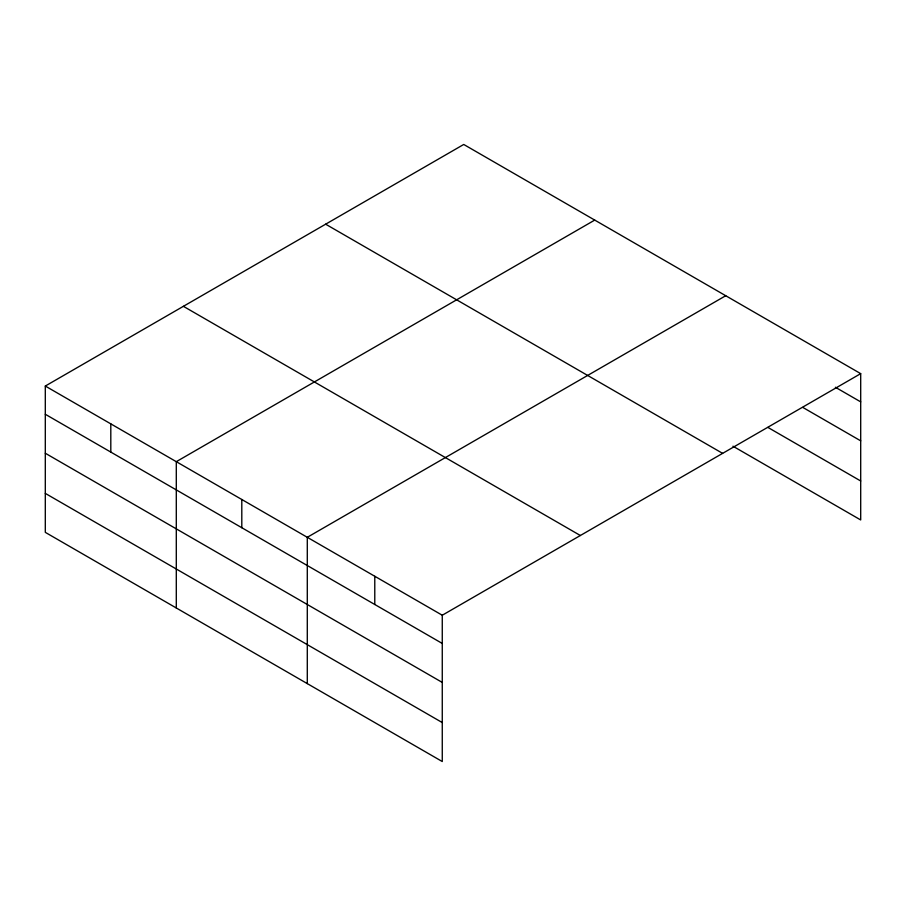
<?xml version="1.0" encoding="UTF-8"?>
<svg xmlns="http://www.w3.org/2000/svg" width="906" height="906" viewBox="0 0 906 906"><rect width="100%" height="100%" fill="white"/><g stroke="black" fill="none" stroke-linecap="round" stroke-linejoin="round"><path stroke-width="1.36" d="M732.965 446.205L860.7 519.953L860.7 373.646L463.736 144.462L45.3 386.047L45.3 532.354L442.264 761.538L442.264 615.231L45.3 386.047M594.732 220.09L176.296 461.675L176.296 607.983M725.729 295.718L307.293 537.303L307.293 683.611M442.264 615.231L860.7 373.646M835.389 387.258L860.7 401.868M802.852 407.44L860.7 440.837M767.914 427.417L860.7 480.984M325.65 224.19L722.614 453.362M183.386 306.319L580.35 535.503M45.3 414.269L442.264 643.453M45.3 453.238L442.264 682.422M45.3 493.385L442.264 722.569M374.778 576.273L374.778 604.495M241.8 499.489L241.8 527.722M110.804 423.861L110.804 452.083"/></g></svg>
